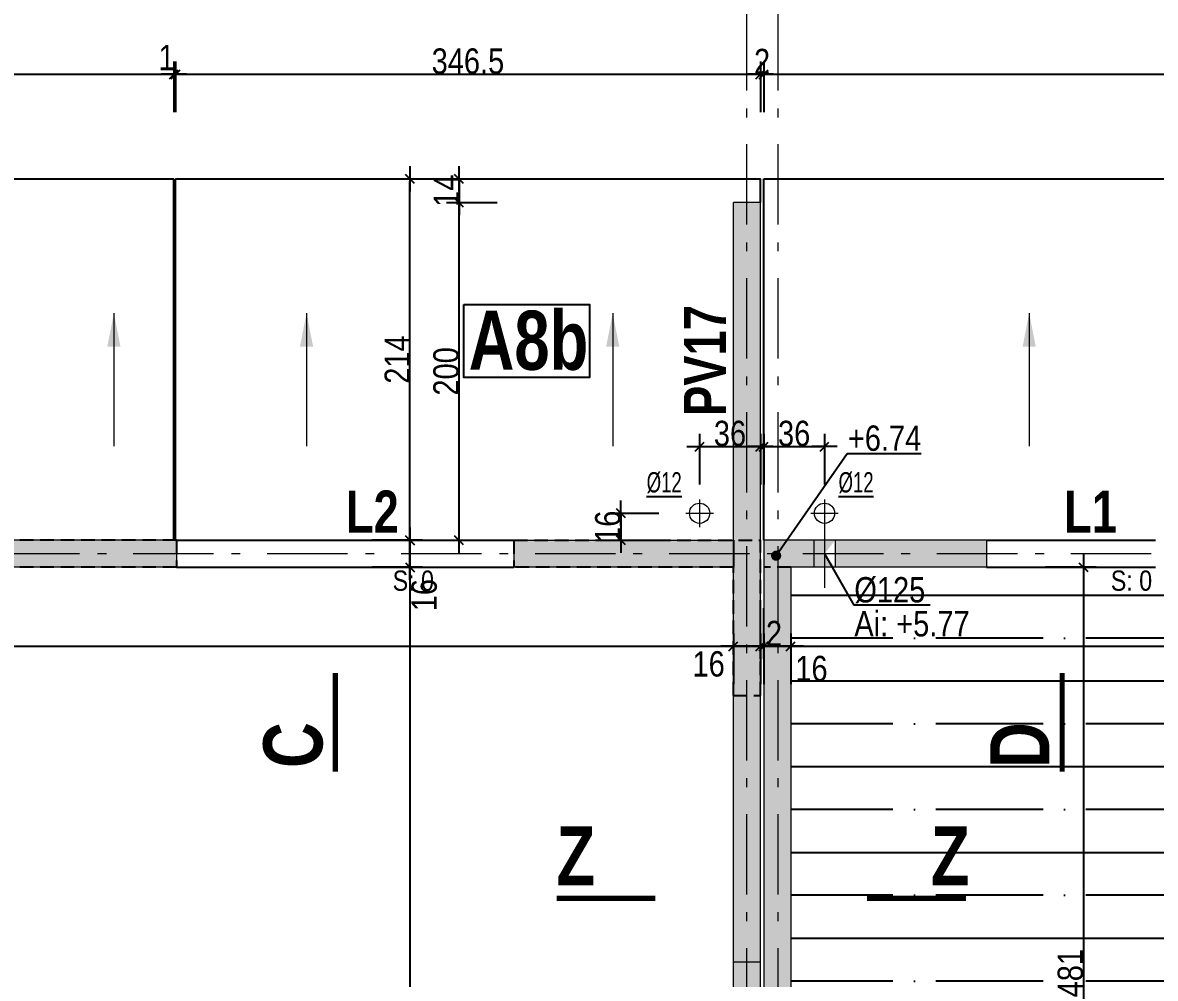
# Model space of a CAD drawing. Header units: centimetres. Extents: x -31 to 9059, y 2319 to 6519.
# Drawn here: x 5771 to 6442, y 4650 to 5216 of the extents above; entities that cross this region are included whole.
import ezdxf
from ezdxf.enums import TextEntityAlignment as Align

# ---------------------------------------------------------------- set-up
doc = ezdxf.new("R2010")
doc.units = ezdxf.units.CM
doc.header["$LTSCALE"] = 12.7
doc.header["$PDMODE"] = 1
doc.header["$PDSIZE"] = -2
for name, pattern in [('CACHEX2', [19.05, 12.7, -6.35]), ('Style de ligne -6', [2.08328, 1.25, -0.41656, 0.13886, -0.27786]), ('TIRETPTX2', [50.8, 25.4, -12.7, 0, -12.7])]:
    doc.linetypes.add(name, pattern=pattern)
for name, color, linetype in [('01_cote_gen', 4, 'Continuous'), ('01_linteaux', 2, 'Continuous'), ('01_murs_sup', 2, 'CACHEX2'), ('01_poch_BN', 9, 'Continuous'), ('01_poch_murs', 253, 'Continuous'), ('01_poch_poteaux', 250, 'Continuous'), ('01_texte', 230, 'Continuous'), ('AA_COTES', 2, 'Continuous')]:
    doc.layers.add(name, color=color, linetype=linetype)
for name, color, linetype, lineweight in [('01_murs_coup', 5, 'Continuous', 60), ('01_résv', 32, 'Continuous', 9), ('B Général', 7, 'Continuous', 5)]:
    doc.layers.add(name, color=color, linetype=linetype, lineweight=lineweight)
doc.styles.add('ARIAL NA', font='ARIALN.TTF')
doc.styles.add('impact', font='impact.ttf')
doc.styles.add('STYLE2', font='ARIALN.TTF')
doc.dimstyles.new('JB50', dxfattribs={"dimscale": 0.1, "dimtxt": 150, "dimasz": 15, "dimexe": 0.1, "dimexo": 0.1, "dimgap": 0.09, "dimtad": 1, "dimdec": 1, "dimdsep": 46, "dimtxsty": 'STYLE2', "dimblk1": 'BOND_G', "dimblk2": 'BOND_D', "dimsah": 1, "dimcen": 1.5, "dimdle": 0.01, "dimse1": 1, "dimse2": 1, "dimclrd": 4, "dimclre": 2, "dimclrt": 6, "dimazin": 2, "dimtfac": 2.333333, "dimtdec": 1, "dimtix": 1, "dimtmove": 2, "dimatfit": 3, "dimldrblk": 'BOND_G', "dimfxl": 1, "dimtolj": 1, "dimtzin": 0, "dimarcsym": 0})

# ---------------------------------------------------------------- blocks, each defined once
blk = doc.blocks.new('BOND_G')
at = {"layer": 'AA_COTES', "color": 0}
for p, q in [((0, -5), (0, 15)), ((5, 0), (-5, 0)), ((1.77, 1.77), (-1.77, -1.77))]:
    blk.add_line(p, q, dxfattribs=at)
blk = doc.blocks.new('BOND_D')
at = {"layer": 'AA_COTES', "color": 0}
for p, q in [((0, 5), (0, -15)), ((5, 0), (-5, 0)), ((-1.77, -1.77), (1.77, 1.77))]:
    blk.add_line(p, q, dxfattribs=at)
blk = doc.blocks.new('*D1107')
at = {"layer": '01_cote_gen', "color": 4, "lineweight": -2, "transparency": 16777216}
blk.add_line((6343.47, 5357.75), (6440.47, 5357.75), dxfattribs=at)
at = {"layer": 'Defpoints', "color": 0, "transparency": 16777216}
for p in [(6441.97, 5357.75), (6341.97, 4909.41), (6441.97, 4909.41)]:
    blk.add_point(p, dxfattribs=at)
at = {"layer": '01_cote_gen', "color": 4, "lineweight": -2, "transparency": 16777216, "xscale": 1.5, "yscale": 1.5, "zscale": 1.5, "rotation": 180}
blk.add_blockref('BOND_G', (6341.97, 5357.75), dxfattribs=at)
at = {"layer": '01_cote_gen', "color": 4, "lineweight": -2, "transparency": 16777216, "xscale": 1.5, "yscale": 1.5, "zscale": 1.5}
blk.add_blockref('BOND_D', (6441.97, 5357.75), dxfattribs=at)
at = {"layer": '01_cote_gen', "color": 6, "transparency": 16777216, "insert": (6391.97, 5365.42), "char_height": 15, "attachment_point": 5, "style": 'STYLE2'}
blk.add_mtext('\\A1;100', dxfattribs=at)
blk = doc.blocks.new('*D1108')
at = {"layer": '01_cote_gen', "color": 4, "lineweight": -2, "transparency": 16777216}
blk.add_line((6443.47, 5357.75), (6710.47, 5357.75), dxfattribs=at)
at = {"layer": 'Defpoints', "color": 0, "transparency": 16777216}
for p in [(6711.97, 5357.75), (6441.97, 4909.41), (6711.97, 4909.41)]:
    blk.add_point(p, dxfattribs=at)
at = {"layer": '01_cote_gen', "color": 4, "lineweight": -2, "transparency": 16777216, "xscale": 1.5, "yscale": 1.5, "zscale": 1.5, "rotation": 180}
blk.add_blockref('BOND_G', (6441.97, 5357.75), dxfattribs=at)
at = {"layer": '01_cote_gen', "color": 4, "lineweight": -2, "transparency": 16777216, "xscale": 1.5, "yscale": 1.5, "zscale": 1.5}
blk.add_blockref('BOND_D', (6711.97, 5357.75), dxfattribs=at)
at = {"layer": '01_cote_gen', "color": 6, "transparency": 16777216, "insert": (6576.97, 5365.42), "char_height": 15, "attachment_point": 5, "style": 'STYLE2'}
blk.add_mtext('\\A1;270', dxfattribs=at)
blk = doc.blocks.new('*D1151')
at = {"layer": '01_cote_gen', "color": 4, "lineweight": -2, "transparency": 16777216}
blk.add_line((5515.46, 5385.88), (6190.46, 5385.88), dxfattribs=at)
at = {"layer": 'Defpoints', "color": 0, "transparency": 16777216}
for p in [(6191.96, 5385.88), (5513.96, 5109.37), (6191.96, 5109.37)]:
    blk.add_point(p, dxfattribs=at)
at = {"layer": '01_cote_gen', "color": 4, "lineweight": -2, "transparency": 16777216, "xscale": 1.5, "yscale": 1.5, "zscale": 1.5, "rotation": 180}
blk.add_blockref('BOND_G', (5513.96, 5385.88), dxfattribs=at)
at = {"layer": '01_cote_gen', "color": 4, "lineweight": -2, "transparency": 16777216, "xscale": 1.5, "yscale": 1.5, "zscale": 1.5}
blk.add_blockref('BOND_D', (6191.96, 5385.88), dxfattribs=at)
at = {"layer": '01_cote_gen', "color": 6, "transparency": 16777216, "insert": (5852.88, 5393.55), "char_height": 15, "attachment_point": 5, "style": 'STYLE2'}
blk.add_mtext('\\A1;678', dxfattribs=at)
blk = doc.blocks.new('*D1154')
at = {"layer": '01_cote_gen', "color": 4, "lineweight": -2, "transparency": 16777216}
blk.add_line((5688.46, 5357.75), (5860.46, 5357.75), dxfattribs=at)
at = {"layer": 'Defpoints', "color": 0, "transparency": 16777216}
for p in [(5861.96, 5357.75), (5686.96, 4909.39), (5861.96, 4909.39)]:
    blk.add_point(p, dxfattribs=at)
at = {"layer": '01_cote_gen', "color": 4, "lineweight": -2, "transparency": 16777216, "xscale": 1.5, "yscale": 1.5, "zscale": 1.5, "rotation": 180}
blk.add_blockref('BOND_G', (5686.96, 5357.75), dxfattribs=at)
at = {"layer": '01_cote_gen', "color": 4, "lineweight": -2, "transparency": 16777216, "xscale": 1.5, "yscale": 1.5, "zscale": 1.5}
blk.add_blockref('BOND_D', (5861.96, 5357.75), dxfattribs=at)
at = {"layer": '01_cote_gen', "color": 6, "transparency": 16777216, "insert": (5774.46, 5365.42), "char_height": 15, "attachment_point": 5, "style": 'STYLE2'}
blk.add_mtext('\\A1;175', dxfattribs=at)
blk = doc.blocks.new('*D1155')
at = {"layer": '01_cote_gen', "color": 4, "lineweight": -2, "transparency": 16777216}
blk.add_line((5863.46, 5357.75), (6060.46, 5357.75), dxfattribs=at)
at = {"layer": 'Defpoints', "color": 0, "transparency": 16777216}
for p in [(6061.96, 5357.75), (5861.96, 4909.39), (6061.96, 4909.39)]:
    blk.add_point(p, dxfattribs=at)
at = {"layer": '01_cote_gen', "color": 4, "lineweight": -2, "transparency": 16777216, "xscale": 1.5, "yscale": 1.5, "zscale": 1.5, "rotation": 180}
blk.add_blockref('BOND_G', (5861.96, 5357.75), dxfattribs=at)
at = {"layer": '01_cote_gen', "color": 4, "lineweight": -2, "transparency": 16777216, "xscale": 1.5, "yscale": 1.5, "zscale": 1.5}
blk.add_blockref('BOND_D', (6061.96, 5357.75), dxfattribs=at)
at = {"layer": '01_cote_gen', "color": 6, "transparency": 16777216, "insert": (5961.96, 5365.42), "char_height": 15, "attachment_point": 5, "style": 'STYLE2'}
blk.add_mtext('\\A1;200', dxfattribs=at)
blk = doc.blocks.new('*D1156')
at = {"layer": '01_cote_gen', "color": 4, "lineweight": -2, "transparency": 16777216}
blk.add_line((6063.46, 5357.75), (6190.46, 5357.75), dxfattribs=at)
at = {"layer": 'Defpoints', "color": 0, "transparency": 16777216}
for p in [(6191.96, 5357.75), (6191.96, 5109.39), (6061.96, 4909.39)]:
    blk.add_point(p, dxfattribs=at)
at = {"layer": '01_cote_gen', "color": 4, "lineweight": -2, "transparency": 16777216, "xscale": 1.5, "yscale": 1.5, "zscale": 1.5, "rotation": 180}
blk.add_blockref('BOND_G', (6061.96, 5357.75), dxfattribs=at)
at = {"layer": '01_cote_gen', "color": 4, "lineweight": -2, "transparency": 16777216, "xscale": 1.5, "yscale": 1.5, "zscale": 1.5}
blk.add_blockref('BOND_D', (6191.96, 5357.75), dxfattribs=at)
at = {"layer": '01_cote_gen', "color": 6, "transparency": 16777216, "insert": (6126.96, 5365.42), "char_height": 15, "attachment_point": 5, "style": 'STYLE2'}
blk.add_mtext('\\A1;130', dxfattribs=at)
blk = doc.blocks.new('*D1170')
at = {"layer": '01_cote_gen', "color": 4, "lineweight": -2, "transparency": 16777216}
blk.add_line((5204.46, 4846.57), (6190.46, 4846.57), dxfattribs=at)
at = {"layer": 'Defpoints', "color": 0, "transparency": 16777216}
for p in [(5202.96, 4869.07), (6191.96, 4856.67), (6191.96, 4846.57)]:
    blk.add_point(p, dxfattribs=at)
at = {"layer": '01_cote_gen', "color": 4, "lineweight": -2, "transparency": 16777216, "xscale": 1.5, "yscale": 1.5, "zscale": 1.5, "rotation": 180}
blk.add_blockref('BOND_G', (5202.96, 4846.57), dxfattribs=at)
at = {"layer": '01_cote_gen', "color": 4, "lineweight": -2, "transparency": 16777216, "xscale": 1.5, "yscale": 1.5, "zscale": 1.5}
blk.add_blockref('BOND_D', (6191.96, 4846.57), dxfattribs=at)
at = {"layer": '01_cote_gen', "color": 6, "transparency": 16777216, "insert": (5697.46, 4854.24), "char_height": 15, "attachment_point": 5, "style": 'STYLE2'}
blk.add_mtext('\\A1;989', dxfattribs=at)
blk = doc.blocks.new('*D1171')
at = {"layer": '01_cote_gen', "color": 4, "lineweight": -2, "transparency": 16777216}
blk.add_line((6193.46, 4846.57), (6206.46, 4846.57), dxfattribs=at)
at = {"layer": 'Defpoints', "color": 0, "transparency": 16777216}
for p in [(6207.96, 4846.57), (6191.96, 4824.07), (6207.96, 4824.07)]:
    blk.add_point(p, dxfattribs=at)
at = {"layer": '01_cote_gen', "color": 4, "lineweight": -2, "transparency": 16777216, "xscale": 1.5, "yscale": 1.5, "zscale": 1.5, "rotation": 180}
blk.add_blockref('BOND_G', (6191.96, 4846.57), dxfattribs=at)
at = {"layer": '01_cote_gen', "color": 4, "lineweight": -2, "transparency": 16777216, "xscale": 1.5, "yscale": 1.5, "zscale": 1.5}
blk.add_blockref('BOND_D', (6207.96, 4846.57), dxfattribs=at)
at = {"layer": '01_cote_gen', "color": 6, "transparency": 16777216, "insert": (6177.32, 4836.02), "char_height": 15, "attachment_point": 5, "style": 'STYLE2'}
blk.add_mtext('\\A1;16', dxfattribs=at)
blk = doc.blocks.new('*D1172')
at = {"layer": '01_cote_gen', "color": 4, "lineweight": -2, "transparency": 16777216}
blk.add_line((6211.46, 4846.57), (6224.46, 4846.57), dxfattribs=at)
at = {"layer": 'Defpoints', "color": 0, "transparency": 16777216}
for p in [(6225.96, 4846.57), (6209.96, 4831.29), (6225.96, 4831.29)]:
    blk.add_point(p, dxfattribs=at)
at = {"layer": '01_cote_gen', "color": 4, "lineweight": -2, "transparency": 16777216, "xscale": 1.5, "yscale": 1.5, "zscale": 1.5, "rotation": 180}
blk.add_blockref('BOND_G', (6209.96, 4846.57), dxfattribs=at)
at = {"layer": '01_cote_gen', "color": 4, "lineweight": -2, "transparency": 16777216, "xscale": 1.5, "yscale": 1.5, "zscale": 1.5}
blk.add_blockref('BOND_D', (6225.96, 4846.57), dxfattribs=at)
at = {"layer": '01_cote_gen', "color": 6, "transparency": 16777216, "insert": (6238.22, 4833.26), "char_height": 15, "attachment_point": 5, "style": 'STYLE2'}
blk.add_mtext('\\A1;16', dxfattribs=at)
blk = doc.blocks.new('*D1173')
at = {"layer": '01_cote_gen', "color": 4, "lineweight": -2, "transparency": 16777216}
for p, q in [((6206.46, 4846.57), (6204.96, 4846.57)), ((6207.96, 4846.57), (6209.96, 4846.57)), ((6211.46, 4846.57), (6212.96, 4846.57))]:
    blk.add_line(p, q, dxfattribs=at)
at = {"layer": 'Defpoints', "color": 0, "transparency": 16777216}
for p in [(6209.96, 4846.57), (6207.96, 4839.07), (6209.96, 4837.18)]:
    blk.add_point(p, dxfattribs=at)
at = {"layer": '01_cote_gen', "color": 4, "lineweight": -2, "transparency": 16777216, "xscale": 1.5, "yscale": 1.5, "zscale": 1.5}
blk.add_blockref('BOND_G', (6207.96, 4846.57), dxfattribs=at)
at = {"layer": '01_cote_gen', "color": 4, "lineweight": -2, "transparency": 16777216, "xscale": 1.5, "yscale": 1.5, "zscale": 1.5, "rotation": 180}
blk.add_blockref('BOND_D', (6209.96, 4846.57), dxfattribs=at)
at = {"layer": '01_cote_gen', "color": 6, "transparency": 16777216, "insert": (6216.03, 4854.11), "char_height": 15, "attachment_point": 5, "style": 'STYLE2'}
blk.add_mtext('\\A1;2', dxfattribs=at)
blk = doc.blocks.new('*D1174')
at = {"layer": '01_cote_gen', "color": 4, "lineweight": -2, "transparency": 16777216}
blk.add_line((6227.46, 4846.57), (7613.47, 4846.57), dxfattribs=at)
at = {"layer": 'Defpoints', "color": 0, "transparency": 16777216}
for p in [(7614.97, 4846.57), (7614.97, 4836.81), (6225.96, 4811.74)]:
    blk.add_point(p, dxfattribs=at)
at = {"layer": '01_cote_gen', "color": 4, "lineweight": -2, "transparency": 16777216, "xscale": 1.5, "yscale": 1.5, "zscale": 1.5, "rotation": 180}
blk.add_blockref('BOND_G', (6225.96, 4846.57), dxfattribs=at)
at = {"layer": '01_cote_gen', "color": 4, "lineweight": -2, "transparency": 16777216, "xscale": 1.5, "yscale": 1.5, "zscale": 1.5}
blk.add_blockref('BOND_D', (7614.97, 4846.57), dxfattribs=at)
at = {"layer": '01_cote_gen', "color": 6, "transparency": 16777216, "insert": (6920.47, 4854.24), "char_height": 15, "attachment_point": 5, "style": 'STYLE2'}
blk.add_mtext('\\A1;1389', dxfattribs=at)
blk = doc.blocks.new('*D1240')
at = {"layer": '01_cote_gen', "color": 4, "lineweight": -2, "transparency": 16777216}
blk.add_line((6000.33, 4891.89), (6000.33, 4301.89), dxfattribs=at)
at = {"layer": 'Defpoints', "color": 0, "transparency": 16777216}
for p in [(6076.97, 4893.39), (6000.33, 4300.39), (6040.18, 4300.39)]:
    blk.add_point(p, dxfattribs=at)
at = {"layer": '01_cote_gen', "color": 4, "lineweight": -2, "transparency": 16777216, "xscale": 1.5, "yscale": 1.5, "zscale": 1.5}
for name, p, rotation in [('BOND_G', (6000.33, 4893.39), 90), ('BOND_D', (6000.33, 4300.39), 270)]:
    blk.add_blockref(name, p, dxfattribs=dict(at, rotation=rotation))
at = {"layer": '01_cote_gen', "color": 6, "transparency": 16777216, "insert": (5992.67, 4596.89), "char_height": 15, "attachment_point": 5, "rotation": 90, "style": 'STYLE2'}
blk.add_mtext('\\A1;593', dxfattribs=at)
blk = doc.blocks.new('*D1246')
at = {"layer": '01_cote_gen', "color": 4, "lineweight": -2, "transparency": 16777216}
blk.add_line((6000.33, 4907.89), (6000.33, 4894.89), dxfattribs=at)
at = {"layer": 'Defpoints', "color": 0, "transparency": 16777216}
for p in [(6060.86, 4909.39), (6000.33, 4893.39), (6060.86, 4893.39)]:
    blk.add_point(p, dxfattribs=at)
at = {"layer": '01_cote_gen', "color": 4, "lineweight": -2, "transparency": 16777216, "xscale": 1.5, "yscale": 1.5, "zscale": 1.5}
for name, p, rotation in [('BOND_G', (6000.33, 4909.39), 90), ('BOND_D', (6000.33, 4893.39), 270)]:
    blk.add_blockref(name, p, dxfattribs=dict(at, rotation=rotation))
at = {"layer": '01_cote_gen', "color": 6, "transparency": 16777216, "insert": (6008.87, 4876.83), "char_height": 15, "attachment_point": 5, "rotation": 90, "style": 'STYLE2'}
blk.add_mtext('\\A1;16', dxfattribs=at)
blk = doc.blocks.new('*D1399')
at = {"layer": '01_cote_gen', "color": 4, "lineweight": -2, "transparency": 16777216}
blk.add_line((5862.96, 5185.43), (6206.46, 5185.43), dxfattribs=at)
at = {"layer": 'Defpoints', "color": 0, "transparency": 16777216}
for p in [(6207.96, 5185.43), (5861.46, 5174.29), (6207.96, 5148.05)]:
    blk.add_point(p, dxfattribs=at)
at = {"layer": '01_cote_gen', "color": 4, "lineweight": -2, "transparency": 16777216, "xscale": 1.5, "yscale": 1.5, "zscale": 1.5, "rotation": 180}
blk.add_blockref('BOND_G', (5861.46, 5185.43), dxfattribs=at)
at = {"layer": '01_cote_gen', "color": 4, "lineweight": -2, "transparency": 16777216, "xscale": 1.5, "yscale": 1.5, "zscale": 1.5}
blk.add_blockref('BOND_D', (6207.96, 5185.43), dxfattribs=at)
at = {"layer": '01_cote_gen', "color": 6, "transparency": 16777216, "insert": (6034.71, 5193.1), "char_height": 15, "attachment_point": 5, "style": 'STYLE2'}
blk.add_mtext('\\A1;346.5', dxfattribs=at)
blk = doc.blocks.new('*D1400')
at = {"layer": '01_cote_gen', "color": 4, "lineweight": -2, "transparency": 16777216}
blk.add_line((6211.46, 5185.43), (6738.46, 5185.43), dxfattribs=at)
at = {"layer": 'Defpoints', "color": 0, "transparency": 16777216}
for p in [(6209.96, 5207.23), (6739.96, 5185.43), (6739.96, 5140.05)]:
    blk.add_point(p, dxfattribs=at)
at = {"layer": '01_cote_gen', "color": 4, "lineweight": -2, "transparency": 16777216, "xscale": 1.5, "yscale": 1.5, "zscale": 1.5, "rotation": 180}
blk.add_blockref('BOND_G', (6209.96, 5185.43), dxfattribs=at)
at = {"layer": '01_cote_gen', "color": 4, "lineweight": -2, "transparency": 16777216, "xscale": 1.5, "yscale": 1.5, "zscale": 1.5}
blk.add_blockref('BOND_D', (6739.96, 5185.43), dxfattribs=at)
at = {"layer": '01_cote_gen', "color": 6, "transparency": 16777216, "insert": (6474.96, 5193.1), "char_height": 15, "attachment_point": 5, "style": 'STYLE2'}
blk.add_mtext('\\A1;530', dxfattribs=at)
blk = doc.blocks.new('*D1404')
at = {"layer": '01_cote_gen', "color": 4, "lineweight": -2, "transparency": 16777216}
blk.add_line((5515.46, 5185.43), (5858.96, 5185.43), dxfattribs=at)
at = {"layer": 'Defpoints', "color": 0, "transparency": 16777216}
for p in [(5860.46, 5185.43), (5513.96, 5148.05), (5860.46, 5140.05)]:
    blk.add_point(p, dxfattribs=at)
at = {"layer": '01_cote_gen', "color": 4, "lineweight": -2, "transparency": 16777216, "xscale": 1.5, "yscale": 1.5, "zscale": 1.5, "rotation": 180}
blk.add_blockref('BOND_G', (5513.96, 5185.43), dxfattribs=at)
at = {"layer": '01_cote_gen', "color": 4, "lineweight": -2, "transparency": 16777216, "xscale": 1.5, "yscale": 1.5, "zscale": 1.5}
blk.add_blockref('BOND_D', (5860.46, 5185.43), dxfattribs=at)
at = {"layer": '01_cote_gen', "color": 6, "transparency": 16777216, "insert": (5687.21, 5193.1), "char_height": 15, "attachment_point": 5, "style": 'STYLE2'}
blk.add_mtext('\\A1;346.5', dxfattribs=at)
blk = doc.blocks.new('*D1405')
at = {"layer": '01_cote_gen', "color": 4, "lineweight": -2, "transparency": 16777216}
for p, q in [((5858.96, 5185.43), (5857.46, 5185.43)), ((5861.46, 5185.43), (5860.46, 5185.43)), ((5862.96, 5185.43), (5864.46, 5185.43))]:
    blk.add_line(p, q, dxfattribs=at)
at = {"layer": 'Defpoints', "color": 0, "transparency": 16777216}
for p in [(5860.46, 5185.43), (5860.46, 5140.05), (5861.46, 5140.05)]:
    blk.add_point(p, dxfattribs=at)
at = {"layer": '01_cote_gen', "color": 4, "lineweight": -2, "transparency": 16777216, "xscale": 1.5, "yscale": 1.5, "zscale": 1.5}
blk.add_blockref('BOND_D', (5860.46, 5185.43), dxfattribs=at)
at = {"layer": '01_cote_gen', "color": 4, "lineweight": -2, "transparency": 16777216, "xscale": 1.5, "yscale": 1.5, "zscale": 1.5, "rotation": 180}
blk.add_blockref('BOND_G', (5861.46, 5185.43), dxfattribs=at)
at = {"layer": '01_cote_gen', "color": 6, "transparency": 16777216, "insert": (5856.18, 5195.32), "char_height": 15, "attachment_point": 5, "style": 'STYLE2'}
blk.add_mtext('\\A1;1', dxfattribs=at)
blk = doc.blocks.new('*D1406')
at = {"layer": '01_cote_gen', "color": 4, "lineweight": -2, "transparency": 16777216}
for p, q in [((6125.32, 4926.84), (6125.32, 4928.34)), ((6125.32, 4925.34), (6125.32, 4909.34)), ((6125.32, 4907.84), (6125.32, 4906.34))]:
    blk.add_line(p, q, dxfattribs=at)
at = {"layer": 'Defpoints', "color": 0, "transparency": 16777216}
for p in [(6163.81, 4925.34), (6125.32, 4909.34), (6163.81, 4909.34)]:
    blk.add_point(p, dxfattribs=at)
at = {"layer": '01_cote_gen', "color": 4, "lineweight": -2, "transparency": 16777216, "xscale": 1.5, "yscale": 1.5, "zscale": 1.5}
for name, p, rotation in [('BOND_G', (6125.32, 4925.34), 270), ('BOND_D', (6125.32, 4909.34), 90)]:
    blk.add_blockref(name, p, dxfattribs=dict(at, rotation=rotation))
at = {"layer": '01_cote_gen', "color": 6, "transparency": 16777216, "insert": (6117.65, 4917.34), "char_height": 15, "attachment_point": 5, "rotation": 90, "style": 'STYLE2'}
blk.add_mtext('\\A1;16', dxfattribs=at)
blk = doc.blocks.new('*D1407')
at = {"layer": '01_cote_gen', "color": 4, "lineweight": -2, "transparency": 16777216}
blk.add_line((6173.46, 4964.86), (6206.46, 4964.86), dxfattribs=at)
at = {"layer": 'Defpoints', "color": 0, "transparency": 16777216}
for p in [(6207.96, 4964.86), (6207.96, 4945.66), (6171.96, 4933.5)]:
    blk.add_point(p, dxfattribs=at)
at = {"layer": '01_cote_gen', "color": 4, "lineweight": -2, "transparency": 16777216, "xscale": 1.5, "yscale": 1.5, "zscale": 1.5, "rotation": 180}
blk.add_blockref('BOND_G', (6171.96, 4964.86), dxfattribs=at)
at = {"layer": '01_cote_gen', "color": 4, "lineweight": -2, "transparency": 16777216, "xscale": 1.5, "yscale": 1.5, "zscale": 1.5}
blk.add_blockref('BOND_D', (6207.96, 4964.86), dxfattribs=at)
at = {"layer": '01_cote_gen', "color": 6, "transparency": 16777216, "insert": (6189.96, 4972.53), "char_height": 15, "attachment_point": 5, "style": 'STYLE2'}
blk.add_mtext('\\A1;36', dxfattribs=at)
blk = doc.blocks.new('*D1408')
at = {"layer": '01_cote_gen', "color": 4, "lineweight": -2, "transparency": 16777216}
blk.add_line((6211.46, 4964.86), (6244.46, 4964.86), dxfattribs=at)
at = {"layer": 'Defpoints', "color": 0, "transparency": 16777216}
for p in [(6245.96, 4964.86), (6209.96, 4956.25), (6245.96, 4933.5)]:
    blk.add_point(p, dxfattribs=at)
at = {"layer": '01_cote_gen', "color": 4, "lineweight": -2, "transparency": 16777216, "xscale": 1.5, "yscale": 1.5, "zscale": 1.5, "rotation": 180}
blk.add_blockref('BOND_G', (6209.96, 4964.86), dxfattribs=at)
at = {"layer": '01_cote_gen', "color": 4, "lineweight": -2, "transparency": 16777216, "xscale": 1.5, "yscale": 1.5, "zscale": 1.5}
blk.add_blockref('BOND_D', (6245.96, 4964.86), dxfattribs=at)
at = {"layer": '01_cote_gen', "color": 6, "transparency": 16777216, "insert": (6227.96, 4972.53), "char_height": 15, "attachment_point": 5, "style": 'STYLE2'}
blk.add_mtext('\\A1;36', dxfattribs=at)
blk = doc.blocks.new('*D1482')
at = {"layer": '01_cote_gen', "color": 4, "lineweight": -2, "transparency": 16777216}
for p, q in [((6206.46, 5185.43), (6204.96, 5185.43)), ((6209.96, 5185.43), (6207.96, 5185.43)), ((6211.46, 5185.43), (6212.96, 5185.43))]:
    blk.add_line(p, q, dxfattribs=at)
at = {"layer": 'Defpoints', "color": 0, "transparency": 16777216}
for p in [(6207.96, 5185.43), (6207.96, 5177.93), (6209.96, 5177.93)]:
    blk.add_point(p, dxfattribs=at)
at = {"layer": '01_cote_gen', "color": 4, "lineweight": -2, "transparency": 16777216, "xscale": 1.5, "yscale": 1.5, "zscale": 1.5}
blk.add_blockref('BOND_D', (6207.96, 5185.43), dxfattribs=at)
at = {"layer": '01_cote_gen', "color": 4, "lineweight": -2, "transparency": 16777216, "xscale": 1.5, "yscale": 1.5, "zscale": 1.5, "rotation": 180}
blk.add_blockref('BOND_G', (6209.96, 5185.43), dxfattribs=at)
at = {"layer": '01_cote_gen', "color": 6, "transparency": 16777216, "insert": (6208.96, 5192.97), "char_height": 15, "attachment_point": 5, "style": 'STYLE2'}
blk.add_mtext('\\A1;2', dxfattribs=at)
blk = doc.blocks.new('*D1483')
at = {"layer": '01_cote_gen', "color": 4, "lineweight": -2, "transparency": 16777216}
blk.add_line((6000.33, 4910.89), (6000.33, 5121.89), dxfattribs=at)
at = {"layer": 'Defpoints', "color": 0, "transparency": 16777216}
for p in [(6000.33, 5123.39), (6004.03, 5123.39), (6018.11, 4909.39)]:
    blk.add_point(p, dxfattribs=at)
at = {"layer": '01_cote_gen', "color": 4, "lineweight": -2, "transparency": 16777216, "xscale": 1.5, "yscale": 1.5, "zscale": 1.5}
for name, p, rotation in [('BOND_D', (6000.33, 5123.39), 90), ('BOND_G', (6000.33, 4909.39), 270)]:
    blk.add_blockref(name, p, dxfattribs=dict(at, rotation=rotation))
at = {"layer": '01_cote_gen', "color": 6, "transparency": 16777216, "insert": (5992.79, 5016.39), "char_height": 15, "attachment_point": 5, "rotation": 90, "style": 'STYLE2'}
blk.add_mtext('\\A1;214', dxfattribs=at)
blk = doc.blocks.new('*D1484')
at = {"layer": '01_cote_gen', "color": 4, "lineweight": -2, "transparency": 16777216}
blk.add_line((6029.46, 4910.89), (6029.46, 5107.89), dxfattribs=at)
at = {"layer": 'Defpoints', "color": 0, "transparency": 16777216}
for p in [(6029.46, 5109.39), (6161.28, 5109.39), (6049.89, 4909.39)]:
    blk.add_point(p, dxfattribs=at)
at = {"layer": '01_cote_gen', "color": 4, "lineweight": -2, "transparency": 16777216, "xscale": 1.5, "yscale": 1.5, "zscale": 1.5}
for name, p, rotation in [('BOND_D', (6029.46, 5109.39), 90), ('BOND_G', (6029.46, 4909.39), 270)]:
    blk.add_blockref(name, p, dxfattribs=dict(at, rotation=rotation))
at = {"layer": '01_cote_gen', "color": 6, "transparency": 16777216, "insert": (6021.8, 5009.39), "char_height": 15, "attachment_point": 5, "rotation": 90, "style": 'STYLE2'}
blk.add_mtext('\\A1;200', dxfattribs=at)
blk = doc.blocks.new('*D1485')
at = {"layer": '01_cote_gen', "color": 4, "lineweight": -2, "transparency": 16777216}
for p, q in [((6029.46, 5124.89), (6029.46, 5126.39)), ((6029.46, 5123.39), (6029.46, 5109.39)), ((6029.46, 5107.89), (6029.46, 5106.39))]:
    blk.add_line(p, q, dxfattribs=at)
at = {"layer": 'Defpoints', "color": 0, "transparency": 16777216}
for p in [(6044.45, 5123.39), (6029.46, 5109.39), (6044.45, 5109.39)]:
    blk.add_point(p, dxfattribs=at)
at = {"layer": '01_cote_gen', "color": 4, "lineweight": -2, "transparency": 16777216, "xscale": 1.5, "yscale": 1.5, "zscale": 1.5}
for name, p, rotation in [('BOND_G', (6029.46, 5123.39), 270), ('BOND_D', (6029.46, 5109.39), 90)]:
    blk.add_blockref(name, p, dxfattribs=dict(at, rotation=rotation))
at = {"layer": '01_cote_gen', "color": 6, "transparency": 16777216, "insert": (6021.92, 5116.39), "char_height": 15, "attachment_point": 5, "rotation": 90, "style": 'STYLE2'}
blk.add_mtext('\\A1;14', dxfattribs=at)
blk = doc.blocks.new('*D2367')
at = {"layer": '01_poch_BN', "color": 4, "lineweight": -2, "ltscale": 2, "transparency": 16777216}
blk.add_line((6399.33, 4891.91), (6399.33, 4413.89), dxfattribs=at)
at = {"layer": 'Defpoints', "color": 0, "ltscale": 2, "transparency": 16777216}
for p in [(6391.97, 4893.41), (6391.83, 4412.39), (6399.33, 4412.39)]:
    blk.add_point(p, dxfattribs=at)
at = {"layer": '01_poch_BN', "color": 4, "lineweight": -2, "ltscale": 2, "transparency": 16777216, "xscale": 1.5, "yscale": 1.5, "zscale": 1.5}
for name, p, rotation in [('BOND_G', (6399.33, 4893.41), 90), ('BOND_D', (6399.33, 4412.39), 270)]:
    blk.add_blockref(name, p, dxfattribs=dict(at, rotation=rotation))
at = {"layer": '01_poch_BN', "color": 6, "ltscale": 2, "transparency": 16777216, "insert": (6391.66, 4652.9), "char_height": 15, "attachment_point": 5, "rotation": 90, "style": 'STYLE2'}
blk.add_mtext('\\A1;481', dxfattribs=at)

msp = doc.modelspace()

# ---------------------------------------------------------------- hatches: boundary and pattern name
at = {"layer": '01_linteaux'}
h = msp.add_hatch(dxfattribs=at)
h.set_pattern_fill('DASH', color=256, scale=2.5, angle=135)
h.set_pattern_definition([(135, (0, -3966.91), (-11.22532, 9e-16), [7.9375, -7.9375])])
h.paths.add_polyline_path([(5313.96, 4909.39), (5200.96, 4909.39), (5200.96, 5144.37), (5184.96, 5144.37), (5184.96, 4708.39), (5136.96, 4708.39), (5136.96, 4688.39), (5184.96, 4688.39), (5184.96, 4300.39), (5149.96, 4300.39), (5149.96, 4282.39), (5454.96, 4282.39), (5454.96, 4300.39), (5202.96, 4300.39), (5202.96, 4893.39), (5313.96, 4893.39)])
h.paths.add_polyline_path([(5586.96, 4909.39), (5413.96, 4909.39), (5413.96, 4893.39), (5586.96, 4893.39)])
h.paths.add_polyline_path([(5861.96, 4909.39), (5686.96, 4909.39), (5686.96, 4893.39), (5861.96, 4893.39)])
h.paths.add_polyline_path([(6207.96, 4909.39), (6061.96, 4909.39), (6061.96, 4893.39), (6191.96, 4893.39), (6191.96, 4817.39), (6207.96, 4817.39)])
h.paths.add_polyline_path([(5822.96, 4300.39), (5772.96, 4300.39), (5772.96, 4282.39), (5822.96, 4282.39)], flags=17)
h.paths.add_polyline_path([(6207.96, 4517.39), (6191.96, 4517.39), (6191.96, 4152.39), (5629.96, 4152.39), (5629.96, 4300.39), (5556.96, 4300.39), (5556.96, 4282.39), (5611.96, 4282.39), (5611.96, 4152.39), (5533.96, 4152.39), (5533.96, 4134.39), (6191.96, 4134.39), (6191.96, 3917.39), (6207.96, 3917.39)])
at = {"layer": '01_poch_murs'}
h = msp.add_hatch(color=256, dxfattribs=at)
h.dxf.hatch_style = 1
h.paths.add_polyline_path([(5202.96, 4909.39), (5200.96, 4909.39), (5200.96, 5093.37), (5184.96, 5093.37), (5184.96, 4708.39), (5184.96, 4688.39), (5184.96, 4583.39), (5184.96, 4583.39), (5184.96, 4578.39), (5184.96, 4538.39), (5184.96, 4538.39), (5184.96, 4533.39), (5184.96, 4433.39), (5184.96, 4433.39), (5184.96, 4428.39), (5184.96, 4345.39), (5184.96, 4345.39), (5184.96, 4340.39), (5184.96, 4300.39), (5149.96, 4300.39), (5149.96, 4282.39), (5454.96, 4282.39), (5454.96, 4300.39), (5202.96, 4300.39)])
h.paths.add_polyline_path([(5556.96, 4300.39), (5454.96, 4300.39), (5454.96, 4282.39), (5556.96, 4282.39)])
h.paths.add_polyline_path([(5202.96, 5093.37), (5200.96, 5093.37), (5200.96, 4909.39), (5202.96, 4909.39)], flags=17)
h.paths.add_polyline_path([(5562.96, 4300.39), (5556.96, 4300.39), (5556.96, 4282.39), (5562.96, 4282.39)])
h.paths.add_polyline_path([(5772.96, 4300.39), (5664.96, 4300.39), (5664.96, 4282.39), (5772.96, 4282.39)])
h.paths.add_polyline_path([(5822.96, 4300.39), (5772.96, 4300.39), (5772.96, 4282.39), (5822.96, 4282.39)])
h.paths.add_polyline_path([(6191.96, 4300.39), (5822.96, 4300.39), (5822.96, 4282.39), (6191.96, 4282.39)])
h.paths.add_polyline_path([(6207.96, 4517.39), (6191.96, 4517.39), (6191.96, 4300.39), (6191.96, 4282.39), (6207.96, 4282.39)])
h.paths.add_polyline_path([(6151.54, 4326.16), (6193.73, 4326.16), (6193.73, 4347.27), (6151.54, 4347.27)], flags=9)
h.paths.add_polyline_path([(6207.96, 4659.39), (6191.96, 4659.39), (6191.96, 4517.39), (6207.96, 4517.39)])
h = msp.add_hatch(color=256, dxfattribs=at)
h.dxf.hatch_style = 1
h.paths.add_polyline_path([(5861.96, 4909.39), (5686.96, 4909.39), (5686.96, 4893.39), (5861.96, 4893.39)])
h.paths.add_polyline_path([(5586.96, 4909.39), (5513.96, 4909.39), (5513.96, 4909.39), (5513.96, 4893.39), (5586.96, 4893.39)])
h.paths.add_polyline_path([(6191.96, 4909.39), (6061.96, 4909.39), (6061.96, 4893.39), (6191.96, 4893.39)])
h = msp.add_hatch(color=256, dxfattribs=at)
h.dxf.hatch_style = 1
h.paths.add_polyline_path([(6341.97, 4909.41), (6209.96, 4909.39), (6209.96, 4893.39), (6225.96, 4893.39), (6341.97, 4893.41)])
h = msp.add_hatch(color=256, dxfattribs=at)
h.dxf.hatch_style = 1
h.paths.add_polyline_path([(6590.96, 4300.39), (6225.96, 4300.39), (6225.96, 4893.39), (6209.96, 4893.39), (6209.96, 4282.39), (6590.96, 4282.39)])
h.paths.add_polyline_path([(6224.2, 4370.74), (6266.05, 4370.74), (6266.05, 4391.85), (6224.2, 4391.85)], flags=24)
h = msp.add_hatch(dxfattribs=at)
h.set_pattern_fill('ANSI35', color=256, scale=8, angle=135)
edge = h.paths.add_edge_path()
edge.add_line((6266.41, 4311.35), (6225.96, 4311.35))
edge.add_line((6225.96, 4311.35), (6225.96, 4300.39))
edge.add_line((6225.96, 4300.39), (6590.96, 4300.39))
edge.add_line((6590.96, 4300.39), (6596.96, 4300.39))
edge.add_arc((6686.96, 4300.39), 90, 90, 180, ccw=False)
edge.add_line((6686.96, 4390.39), (6686.96, 4300.39))
edge.add_line((6686.96, 4300.39), (6692.96, 4300.39))
edge.add_line((6692.96, 4300.39), (6750.96, 4300.39))
edge.add_line((6750.96, 4300.39), (6750.96, 4893.41))
edge.add_line((6750.96, 4893.41), (6711.97, 4893.41))
edge.add_line((6711.97, 4893.41), (6441.97, 4893.41))
edge.add_line((6441.97, 4893.41), (6341.97, 4893.41))
edge.add_line((6341.97, 4893.41), (6225.96, 4893.39))
edge.add_line((6225.96, 4893.39), (6225.96, 4391.39))
edge.add_line((6225.96, 4391.39), (6266.39, 4391.39))
edge.add_line((6266.39, 4391.39), (6266.41, 4311.35))
at = {"layer": '01_poch_poteaux'}
h = msp.add_hatch(color=256, dxfattribs=at)
h.dxf.hatch_style = 1
h.paths.add_polyline_path([(6207.96, 5109.39), (6191.96, 5109.39), (6191.96, 4909.39), (6207.96, 4909.39)])
h.paths.add_polyline_path([(6207.96, 4909.39), (6191.96, 4909.39), (6191.96, 4893.39), (6191.96, 4817.39), (6207.96, 4817.39)])
h.paths.add_polyline_path([(6207.96, 4817.39), (6191.96, 4817.39), (6191.96, 4659.39), (6207.96, 4659.39)])

# ---------------------------------------------------------------- linework, layer by layer
at = {"layer": '01_linteaux'}
for p, q in [((5513.96, 5123.39), (5860.46, 5123.39)), ((5860.46, 4909.34), (5860.46, 5123.39)), ((5861.46, 4909.34), (5861.46, 5123.39)), ((5861.46, 5123.39), (6207.96, 5123.39)), ((6207.96, 5109.39), (6207.96, 5123.39)), ((6209.96, 4909.39), (6209.96, 5123.39)), ((6209.96, 5123.39), (6739.96, 5123.39)), ((5861.96, 4909.39), (6061.96, 4909.39)), ((6341.97, 4909.41), (6441.97, 4909.41)), ((5861.96, 4893.39), (6061.96, 4893.39)), ((6341.97, 4893.41), (6441.97, 4893.41))]:
    msp.add_line(p, q, dxfattribs=at)
at = {"layer": '01_linteaux', "linetype": 'TIRETPTX2', "ltscale": 0.01}
for p, q in [((6207.96, 5109.34), (6207.96, 5117.34)), ((6209.96, 5109.34), (6209.96, 5117.34))]:
    msp.add_line(p, q, dxfattribs=at)
at = {"layer": '01_linteaux', "color": 230, "lineweight": 0}
for p, q in [((5824.96, 5043.91), (5824.96, 4965.05)), ((5939.09, 5043.91), (5939.09, 4965.05)), ((6120.48, 5043.91), (6120.48, 4965.05)), ((6367.23, 5043.91), (6367.23, 4965.05))]:
    msp.add_line(p, q, dxfattribs=at)
at = {"layer": '01_linteaux', "lineweight": 0}
for p, q in [((6171.96, 4933.5), (6171.96, 4917.19)), ((6163.81, 4925.34), (6180.11, 4925.34)), ((6237.81, 4925.34), (6254.11, 4925.34))]:
    msp.add_line(p, q, dxfattribs=at)
for centre in [(6171.96, 4925.34), (6245.96, 4925.34)]:
    msp.add_circle(centre, 6, dxfattribs=at)
at = {"layer": '01_linteaux', "color": 230, "lineweight": 0}
for points in [[(5824.96, 5043.91), (5821.06, 5024.01), (5824.96, 5024.01)], [(5824.96, 5043.91), (5828.86, 5024.01), (5824.96, 5024.01)], [(5939.09, 5043.91), (5935.19, 5024.01), (5939.09, 5024.01)], [(5939.09, 5043.91), (5942.99, 5024.01), (5939.09, 5024.01)], [(6120.48, 5043.91), (6116.58, 5024.01), (6120.48, 5024.01)], [(6120.48, 5043.91), (6124.38, 5024.01), (6120.48, 5024.01)], [(6367.23, 5043.91), (6363.33, 5024.01), (6367.23, 5024.01)], [(6367.23, 5043.91), (6371.12, 5024.01), (6367.23, 5024.01)]]:
    msp.add_solid(points, dxfattribs=at)
at = {"layer": '01_murs_coup', "linetype": 'Continuous', "lineweight": 18}
for p, q in [((6207.96, 5109.39), (6191.96, 5109.39)), ((6191.96, 4909.39), (6191.96, 5109.39)), ((6207.96, 4282.39), (6207.96, 5109.39)), ((5861.96, 4909.39), (5686.96, 4909.39)), ((5861.96, 4909.39), (5861.96, 4893.39)), ((6061.96, 4909.39), (6061.96, 4893.39)), ((6061.96, 4909.39), (6191.96, 4909.39)), ((6341.97, 4909.41), (6209.96, 4909.39)), ((6209.96, 4909.39), (6209.96, 4282.39)), ((6341.97, 4909.41), (6341.97, 4893.41)), ((5861.96, 4893.39), (5686.96, 4893.39)), ((6191.96, 4893.39), (6061.96, 4893.39)), ((6191.96, 4300.39), (6191.96, 4893.39)), ((6341.97, 4893.41), (6225.96, 4893.39)), ((6225.96, 4893.39), (6225.96, 4300.39)), ((6207.96, 4659.39), (6191.96, 4659.39))]:
    msp.add_line(p, q, dxfattribs=at)
at = {"layer": '01_murs_sup', "ltscale": 0.05}
for p, q in [((5861.96, 4909.39), (5686.96, 4909.39)), ((5861.96, 4909.39), (5861.96, 4893.39)), ((6061.96, 4909.39), (6061.96, 4893.39)), ((6061.96, 4909.39), (6207.96, 4909.39)), ((6207.96, 4817.39), (6207.96, 4909.39)), ((5861.96, 4893.39), (5686.96, 4893.39)), ((6191.96, 4893.39), (6061.96, 4893.39)), ((6191.96, 4817.39), (6191.96, 4893.39)), ((6225.96, 4893.39), (6209.96, 4893.39)), ((6191.96, 4817.39), (6207.96, 4817.39))]:
    msp.add_line(p, q, dxfattribs=at)
at = {"layer": '01_poch_poteaux'}
msp.add_line((6191.96, 4909.39), (6191.96, 4893.39), dxfattribs=at)
at = {"layer": '01_résv'}
msp.add_line((6245.96, 4933.5), (6245.96, 4881.21), dxfattribs=at)
at = {"layer": '01_résv', "lineweight": 0}
for p, q in [((6239.71, 4909.32), (6239.71, 4893.32)), ((6252.21, 4909.31), (6252.21, 4893.32))]:
    msp.add_line(p, q, dxfattribs=at)
at = {"layer": '01_résv'}
msp.add_solid([(6239.71, 4909.32), (6239.71, 4893.32), (6252.21, 4893.32), (6252.21, 4909.31)], dxfattribs=at)
at = {"layer": '01_texte'}
for p, q in [((6259.42, 4960.64), (6217.3, 4900.19)), ((6303.3, 4960.64), (6259.42, 4960.64)), ((6245.96, 4901.31), (6263.24, 4870.82)), ((6308.53, 4870.82), (6263.24, 4870.82))]:
    msp.add_line(p, q, dxfattribs=at)
msp.add_lwpolyline([(6032.27, 5049.05), (6106.68, 5049.05), (6106.68, 5005.81), (6032.27, 5005.81)], close=True, dxfattribs=at)
at = {"layer": '01_texte', "const_width": 3}
msp.add_lwpolyline([(6215.8, 4900.19, 1), (6218.8, 4900.19, 1)], format="xyb", close=True, dxfattribs=at)
for points in [[(5956.14, 4830.77), (5956.14, 4772.27)], [(6386.76, 4830.77), (6386.76, 4772.27)], [(6145.8, 4697.22), (6087.3, 4697.22)], [(6329.71, 4697.22), (6271.21, 4697.22)]]:
    msp.add_lwpolyline(points, dxfattribs=at)
at = {"layer": 'B Général', "color": 1, "linetype": 'Style de ligne -6', "lineweight": 13, "ltscale": 3, "true_color": 0xff0000}
for p, q in [((6200.04, 3429.56), (6200.01, 5506.83)), ((6218.53, 3429.56), (6218.5, 5506.83)), ((7947.67, 4901.31), (3198.09, 4901.31))]:
    msp.add_line(p, q, dxfattribs=at)

# ---------------------------------------------------------------- texts
at = {"layer": '01_texte', "style": 'impact'}
msp.add_text('A8b', height=35, dxfattribs=at).set_placement((6070.57, 5027.81), align=Align.MIDDLE_CENTER)
for s, height, rotation, p in [('PV17', 25, 90, (6195.13, 5015.82)), ('C', 35, 90, (5958.99, 4787.98)), ('D', 35, 90, (6389.62, 4787.98)), ('Z', 35, 0, (6098.62, 4694.37)), ('Z', 35, 0, (6320.47, 4694.37))]:
    msp.add_text(s, height=height, rotation=rotation, dxfattribs=at).set_placement(p, align=Align.BOTTOM_CENTER)
at = {"layer": '01_texte', "style": 'ARIAL NA'}
for s, height, p in [('+6.74', 15, (6259.8, 4962.33)), ('S: 0', 12, (5990.11, 4879.42)), ('%%C125', 15, (6263.62, 4872.51)), ('S: 0', 12, (6415.6, 4879.44)), ('Ai: +5.77', 15, (6263.62, 4852.4))]:
    msp.add_text(s, height=height, dxfattribs=at).set_placement(p)
at = {"layer": '01_texte', "style": 'STYLE2', "width": 0.8}
for p in [(6140.58, 4937.69), (6254.27, 4937.69)]:
    msp.add_text('%%U%%C12', height=12, dxfattribs=at).set_placement(p)
at = {"layer": '01_texte', "style": 'impact'}
for s, p in [('L2', (5978.08, 4906.29)), ('L1', (6403.57, 4906.3))]:
    msp.add_text(s, height=25, dxfattribs=at).set_placement(p, align=Align.BOTTOM_CENTER)

# ---------------------------------------------------------------- dimensions: what is measured, and where the dimension line sits
at = {"layer": '01_cote_gen'}
for base, p1, p2, picture, middle in [((6191.96, 5385.88), (5513.96, 5109.37), (6191.96, 5109.37), '*D1151', (5852.88, 5393.55)), ((5860.46, 5185.43), (5861.46, 5140.05), (5860.46, 5140.05), '*D1405', (5856.18, 5195.32)), ((6209.96, 4846.57), (6207.96, 4839.07), (6209.96, 4837.18), '*D1173', (6216.03, 4854.11)), ((6207.96, 4846.57), (6191.96, 4824.07), (6207.96, 4824.07), '*D1171', (6177.32, 4836.02)), ((6225.96, 4846.57), (6209.96, 4831.29), (6225.96, 4831.29), '*D1172', (6238.22, 4833.26))]:
    dim = msp.add_linear_dim(base=base, p1=p1, p2=p2, dimstyle='JB50', dxfattribs=at)
    dim.commit()
    dim.dimension.update_dxf_attribs({"geometry": picture, "text_midpoint": middle, "dimtype": 160})
for base, p1, p2, picture, middle in [((5861.96, 5357.75), (5686.96, 4909.39), (5861.96, 4909.39), '*D1154', (5774.46, 5365.42)), ((6061.96, 5357.75), (5861.96, 4909.39), (6061.96, 4909.39), '*D1155', (5961.96, 5365.42)), ((6191.96, 5357.75), (6061.96, 4909.39), (6191.96, 5109.39), '*D1156', (6126.96, 5365.42)), ((6441.97, 5357.75), (6341.97, 4909.41), (6441.97, 4909.41), '*D1107', (6391.97, 5365.42)), ((6711.97, 5357.75), (6441.97, 4909.41), (6711.97, 4909.41), '*D1108', (6576.97, 5365.42)), ((5860.46, 5185.43), (5513.96, 5148.05), (5860.46, 5140.05), '*D1404', (5687.21, 5193.1)), ((6207.96, 5185.43), (5861.46, 5174.29), (6207.96, 5148.05), '*D1399', (6034.71, 5193.1)), ((6207.96, 5185.43), (6209.96, 5177.93), (6207.96, 5177.93), '*D1482', (6208.96, 5192.97)), ((6739.96, 5185.43), (6209.96, 5207.23), (6739.96, 5140.05), '*D1400', (6474.96, 5193.1)), ((6207.96, 4964.86), (6171.96, 4933.5), (6207.96, 4945.66), '*D1407', (6189.96, 4972.53)), ((6245.96, 4964.86), (6209.96, 4956.25), (6245.96, 4933.5), '*D1408', (6227.96, 4972.53)), ((6191.96, 4846.57), (5202.96, 4869.07), (6191.96, 4856.67), '*D1170', (5697.46, 4854.24)), ((7614.97, 4846.57), (6225.96, 4811.74), (7614.97, 4836.81), '*D1174', (6920.47, 4854.24))]:
    dim = msp.add_linear_dim(base=base, p1=p1, p2=p2, dimstyle='JB50', dxfattribs=at)
    dim.commit()
    dim.dimension.update_dxf_attribs({"geometry": picture, "text_midpoint": middle})
for base, p1, p2, picture, middle in [((6000.33, 5123.39), (6018.11, 4909.39), (6004.03, 5123.39), '*D1483', (5992.79, 5016.39)), ((6029.46, 5109.39), (6044.45, 5123.39), (6044.45, 5109.39), '*D1485', (6021.92, 5116.39)), ((6029.46, 5109.39), (6049.89, 4909.39), (6161.28, 5109.39), '*D1484', (6021.8, 5009.39)), ((6125.32, 4909.34), (6163.81, 4925.34), (6163.81, 4909.34), '*D1406', (6117.65, 4917.34)), ((6000.33, 4300.39), (6076.97, 4893.39), (6040.18, 4300.39), '*D1240', (5992.67, 4596.89))]:
    dim = msp.add_linear_dim(base=base, p1=p1, p2=p2, angle=90, dimstyle='JB50', dxfattribs=at)
    dim.commit()
    dim.dimension.update_dxf_attribs({"geometry": picture, "text_midpoint": middle})
dim = msp.add_linear_dim(base=(6000.33, 4893.39), p1=(6060.86, 4909.39), p2=(6060.86, 4893.39), angle=90, dimstyle='JB50', dxfattribs=at)
dim.commit()
dim.dimension.update_dxf_attribs({"geometry": '*D1246', "text_midpoint": (6008.87, 4876.83), "dimtype": 160})
at = {"layer": '01_poch_BN', "ltscale": 2}
dim = msp.add_linear_dim(base=(6399.33, 4412.39), p1=(6391.97, 4893.41), p2=(6391.83, 4412.39), angle=90, dimstyle='JB50', dxfattribs=at)
dim.commit()
dim.dimension.update_dxf_attribs({"geometry": '*D2367', "text_midpoint": (6391.66, 4652.9)})

doc.saveas('drawing.dxf')
